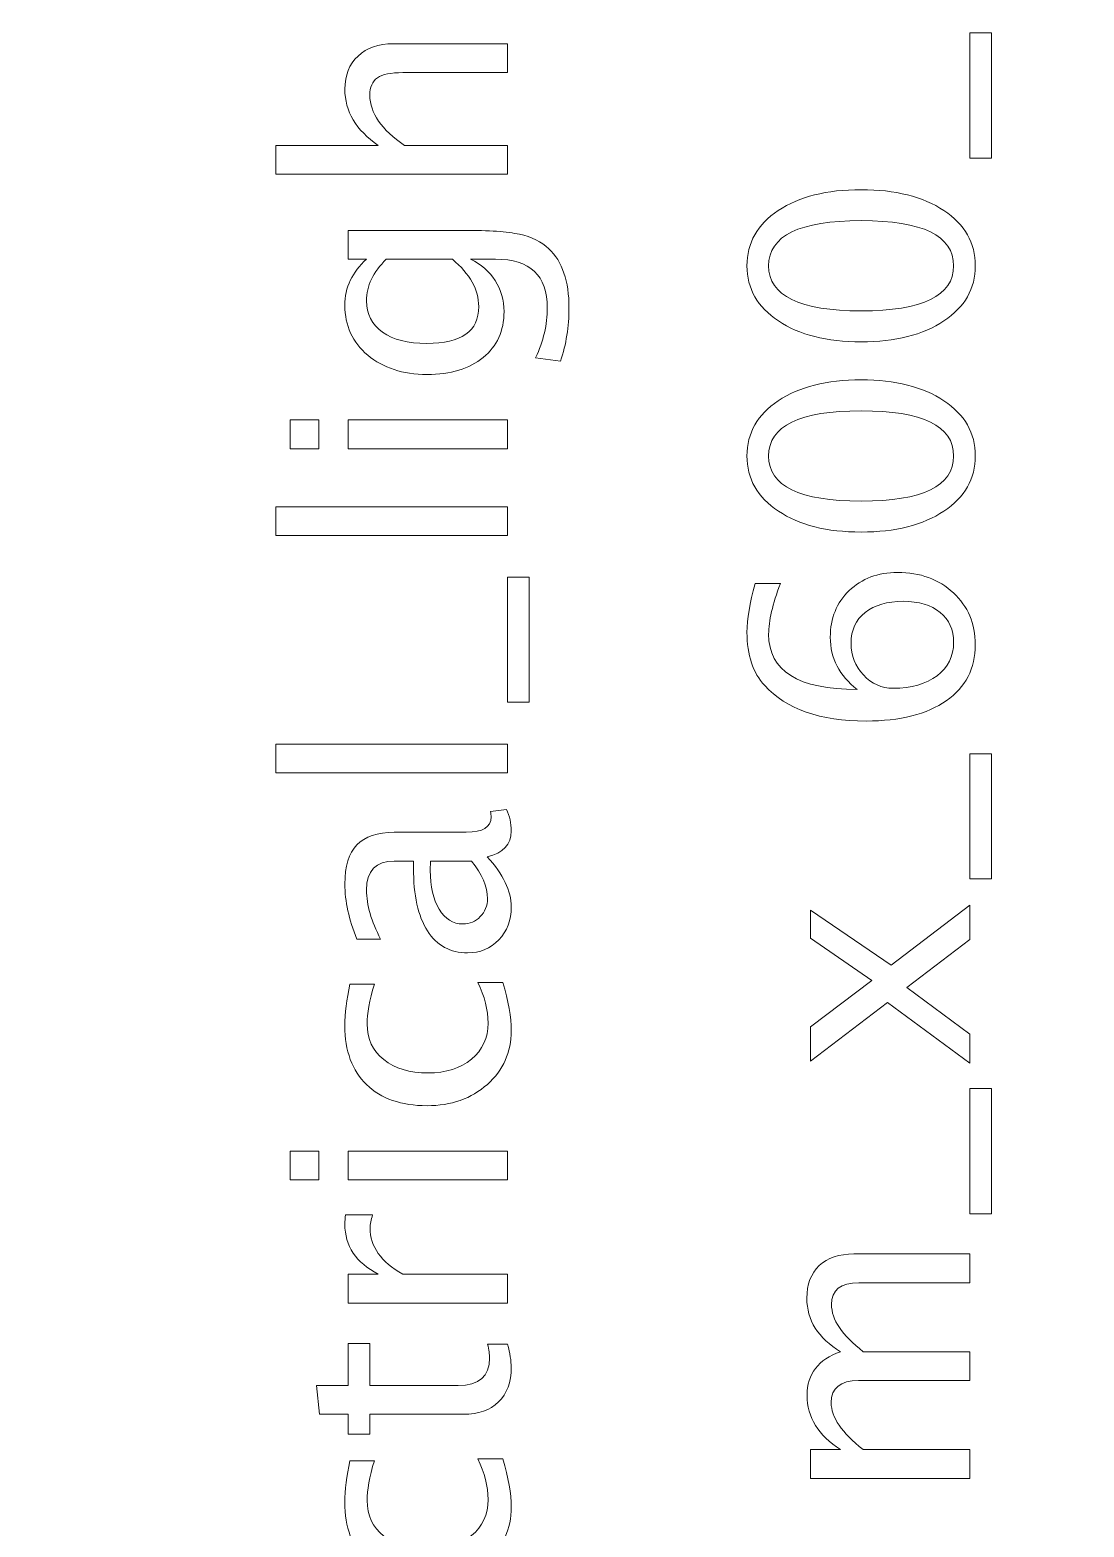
# Model space of a CAD drawing. Header units: centimetres. Extents: x -9.1 to 9.1, y -13.6 to 13.6.
# Drawn here: x -4.6 to -2.375, y -6.108 to -2.947 of the extents above; entities that cross this region are included whole.
import ezdxf

# ---------------------------------------------------------------- set-up
doc = ezdxf.new("R2010")
doc.units = ezdxf.units.CM
doc.header["$MEASUREMENT"] = 0
doc.layers.add('Layer 1', color=7, linetype='Continuous')

msp = doc.modelspace()

# ---------------------------------------------------------------- linework, layer by layer
at = {"layer": 'Layer 1', "lineweight": 53}
msp.add_open_spline([(-9.05, -0.65), (-9.05, -0.65), (-9.05, -13.05), (-9.05, -13.05), (-9.05, -13.05), (-9.05, -13.32614), (-8.82614, -13.55), (-8.55, -13.55), (-8.55, -13.55), (-8.55, -13.55), (-0.65, -13.55), (-0.65, -13.55), (-0.65, -13.55), (-0.37386, -13.55), (-0.15, -13.32614), (-0.15, -13.05), (-0.15, -13.05), (-0.15, -13.05), (-0.15, -0.65), (-0.15, -0.65), (-0.15, -0.65), (-0.15, -0.37386), (-0.37386, -0.15), (-0.65, -0.15), (-0.65, -0.15), (-0.65, -0.15), (-8.55, -0.15), (-8.55, -0.15), (-8.55, -0.15), (-8.82614, -0.15), (-9.05, -0.37386), (-9.05, -0.65)], degree=3, knots=[0, 0, 0, 0, 0.1111111, 0.1111111, 0.1111111, 0.1111111, 0.2222222, 0.2222222, 0.2222222, 0.2222222, 0.3333333, 0.3333333, 0.3333333, 0.3333333, 0.4444444, 0.4444444, 0.4444444, 0.4444444, 0.5555556, 0.5555556, 0.5555556, 0.5555556, 0.6666667, 0.6666667, 0.6666667, 0.6666667, 0.7777778, 0.7777778, 0.7777778, 0.7777778, 1, 1, 1, 1], dxfattribs=at)
at = {"layer": 'Layer 1', "color": 5, "lineweight": 9}
for points, knots in [([(-2.57024, -3.21785), (-2.57024, -3.21785), (-2.61596, -3.21785), (-2.61596, -3.21785), (-2.61596, -3.21785), (-2.61596, -3.21785), (-2.61596, -2.95368), (-2.61596, -2.95368), (-2.61596, -2.95368), (-2.61596, -2.95368), (-2.57024, -2.95368), (-2.57024, -2.95368), (-2.57024, -2.95368), (-2.57024, -2.95368), (-2.57024, -3.21785), (-2.57024, -3.21785)], [0, 0, 0, 0, 0.2, 0.2, 0.2, 0.2, 0.4, 0.4, 0.4, 0.4, 0.6, 0.6, 0.6, 0.6, 1, 1, 1, 1]), ([(-3.59174, -3.25217), (-3.59174, -3.25217), (-4.08133, -3.25217), (-4.08133, -3.25217), (-4.08133, -3.25217), (-4.08133, -3.25217), (-4.08133, -3.19121), (-4.08133, -3.19121), (-4.08133, -3.19121), (-4.08133, -3.19121), (-3.86468, -3.19121), (-3.86468, -3.19121), (-3.86468, -3.19121), (-3.91178, -3.15893), (-3.93528, -3.11935), (-3.93528, -3.07256), (-3.93528, -3.07256), (-3.93528, -3.04314), (-3.92607, -3.01975), (-3.90755, -3.0025), (-3.90755, -3.0025), (-3.88913, -2.98525), (-3.86426, -2.97657), (-3.83315, -2.97657), (-3.83315, -2.97657), (-3.83315, -2.97657), (-3.59174, -2.97657), (-3.59174, -2.97657), (-3.59174, -2.97657), (-3.59174, -2.97657), (-3.59174, -3.03753), (-3.59174, -3.03753), (-3.59174, -3.03753), (-3.59174, -3.03753), (-3.81325, -3.03753), (-3.81325, -3.03753), (-3.81325, -3.03753), (-3.83823, -3.03753), (-3.85601, -3.04123), (-3.86659, -3.04854), (-3.86659, -3.04854), (-3.87728, -3.05594), (-3.88257, -3.06812), (-3.88257, -3.08515), (-3.88257, -3.08515), (-3.88257, -3.12263), (-3.85812, -3.15798), (-3.80923, -3.19121), (-3.80923, -3.19121), (-3.80923, -3.19121), (-3.59174, -3.19121), (-3.59174, -3.19121), (-3.59174, -3.19121), (-3.59174, -3.19121), (-3.59174, -3.25217), (-3.59174, -3.25217)], [0, 0, 0, 0, 0.0666667, 0.0666667, 0.0666667, 0.0666667, 0.1333333, 0.1333333, 0.1333333, 0.1333333, 0.2, 0.2, 0.2, 0.2, 0.2666667, 0.2666667, 0.2666667, 0.2666667, 0.3333333, 0.3333333, 0.3333333, 0.3333333, 0.4, 0.4, 0.4, 0.4, 0.4666667, 0.4666667, 0.4666667, 0.4666667, 0.5333333, 0.5333333, 0.5333333, 0.5333333, 0.6, 0.6, 0.6, 0.6, 0.6666667, 0.6666667, 0.6666667, 0.6666667, 0.7333333, 0.7333333, 0.7333333, 0.7333333, 0.8, 0.8, 0.8, 0.8, 0.8666667, 0.8666667, 0.8666667, 0.8666667, 1, 1, 1, 1]), ([(-2.60453, -3.44539), (-2.60453, -3.49354), (-2.62665, -3.53238), (-2.67078, -3.56181), (-2.67078, -3.56181), (-2.71491, -3.59133), (-2.77312, -3.60604), (-2.84551, -3.60604), (-2.84551, -3.60604), (-2.9179, -3.60604), (-2.97611, -3.59133), (-3.02024, -3.56181), (-3.02024, -3.56181), (-3.06438, -3.53238), (-3.0865, -3.49354), (-3.0865, -3.44539), (-3.0865, -3.44539), (-3.0865, -3.39701), (-3.06448, -3.35817), (-3.02046, -3.32875), (-3.02046, -3.32875), (-2.97643, -3.29944), (-2.91811, -3.28472), (-2.84551, -3.28472), (-2.84551, -3.28472), (-2.77312, -3.28472), (-2.71491, -3.29944), (-2.67078, -3.32875), (-2.67078, -3.32875), (-2.62665, -3.35817), (-2.60453, -3.39701), (-2.60453, -3.44539)], [0, 0, 0, 0, 0.1111111, 0.1111111, 0.1111111, 0.1111111, 0.2222222, 0.2222222, 0.2222222, 0.2222222, 0.3333333, 0.3333333, 0.3333333, 0.3333333, 0.4444444, 0.4444444, 0.4444444, 0.4444444, 0.5555556, 0.5555556, 0.5555556, 0.5555556, 0.6666667, 0.6666667, 0.6666667, 0.6666667, 0.7777778, 0.7777778, 0.7777778, 0.7777778, 1, 1, 1, 1]), ([(-2.65025, -3.4455), (-2.65025, -3.38188), (-2.71534, -3.35013), (-2.84551, -3.35013), (-2.84551, -3.35013), (-2.97569, -3.35013), (-3.04078, -3.38188), (-3.04078, -3.4455), (-3.04078, -3.4455), (-3.04078, -3.50889), (-2.97569, -3.54064), (-2.84551, -3.54064), (-2.84551, -3.54064), (-2.71534, -3.54064), (-2.65025, -3.50889), (-2.65025, -3.4455)], [0, 0, 0, 0, 0.2, 0.2, 0.2, 0.2, 0.4, 0.4, 0.4, 0.4, 0.6, 0.6, 0.6, 0.6, 1, 1, 1, 1]), ([(-3.47998, -3.64682), (-3.47998, -3.64682), (-3.53268, -3.63962), (-3.53268, -3.63962), (-3.53268, -3.63962), (-3.51617, -3.60427), (-3.50792, -3.56924), (-3.50792, -3.53464), (-3.50792, -3.53464), (-3.50792, -3.46594), (-3.54433, -3.43154), (-3.61703, -3.43154), (-3.61703, -3.43154), (-3.61703, -3.43154), (-3.66995, -3.43154), (-3.66995, -3.43154), (-3.66995, -3.43154), (-3.64762, -3.44213), (-3.63037, -3.45716), (-3.61799, -3.47674), (-3.61799, -3.47674), (-3.6056, -3.49632), (-3.59936, -3.51813), (-3.59936, -3.54215), (-3.59936, -3.54215), (-3.59936, -3.5829), (-3.61397, -3.61518), (-3.64318, -3.63899), (-3.64318, -3.63899), (-3.67239, -3.6628), (-3.71197, -3.67476), (-3.76192, -3.67476), (-3.76192, -3.67476), (-3.81304, -3.67476), (-3.85474, -3.66121), (-3.88702, -3.63412), (-3.88702, -3.63412), (-3.91919, -3.60692), (-3.93528, -3.57189), (-3.93528, -3.52882), (-3.93528, -3.52882), (-3.93528, -3.49113), (-3.92004, -3.45864), (-3.88945, -3.43154), (-3.88945, -3.43154), (-3.88945, -3.43154), (-3.92829, -3.43154), (-3.92829, -3.43154), (-3.92829, -3.43154), (-3.92829, -3.43154), (-3.92829, -3.37058), (-3.92829, -3.37058), (-3.92829, -3.37058), (-3.92829, -3.37058), (-3.6836, -3.37058), (-3.6836, -3.37058), (-3.6836, -3.37058), (-3.631, -3.37058), (-3.59206, -3.37334), (-3.56676, -3.37884), (-3.56676, -3.37884), (-3.54147, -3.38424), (-3.52073, -3.39461), (-3.50464, -3.40964), (-3.50464, -3.40964), (-3.47638, -3.43631), (-3.4622, -3.47801), (-3.4622, -3.53464), (-3.4622, -3.53464), (-3.4622, -3.57348), (-3.46813, -3.61084), (-3.47998, -3.64682)], [0, 0, 0, 0, 0.0526316, 0.0526316, 0.0526316, 0.0526316, 0.1052632, 0.1052632, 0.1052632, 0.1052632, 0.1578947, 0.1578947, 0.1578947, 0.1578947, 0.2105263, 0.2105263, 0.2105263, 0.2105263, 0.2631579, 0.2631579, 0.2631579, 0.2631579, 0.3157895, 0.3157895, 0.3157895, 0.3157895, 0.3684211, 0.3684211, 0.3684211, 0.3684211, 0.4210526, 0.4210526, 0.4210526, 0.4210526, 0.4736842, 0.4736842, 0.4736842, 0.4736842, 0.5263158, 0.5263158, 0.5263158, 0.5263158, 0.5789474, 0.5789474, 0.5789474, 0.5789474, 0.6315789, 0.6315789, 0.6315789, 0.6315789, 0.6842105, 0.6842105, 0.6842105, 0.6842105, 0.7368421, 0.7368421, 0.7368421, 0.7368421, 0.7894737, 0.7894737, 0.7894737, 0.7894737, 0.8421053, 0.8421053, 0.8421053, 0.8421053, 0.8947368, 0.8947368, 0.8947368, 0.8947368, 1, 1, 1, 1]), ([(-3.70816, -3.43154), (-3.70816, -3.43154), (-3.84775, -3.43154), (-3.84775, -3.43154), (-3.84775, -3.43154), (-3.87559, -3.45843), (-3.88956, -3.48774), (-3.88956, -3.5194), (-3.88956, -3.5194), (-3.88956, -3.54755), (-3.87834, -3.56956), (-3.85579, -3.58544), (-3.85579, -3.58544), (-3.83336, -3.60142), (-3.80214, -3.60935), (-3.76234, -3.60935), (-3.76234, -3.60935), (-3.68921, -3.60935), (-3.6527, -3.58343), (-3.6527, -3.53146), (-3.6527, -3.53146), (-3.6527, -3.49611), (-3.67122, -3.46277), (-3.70816, -3.43154)], [0, 0, 0, 0, 0.1428571, 0.1428571, 0.1428571, 0.1428571, 0.2857143, 0.2857143, 0.2857143, 0.2857143, 0.4285714, 0.4285714, 0.4285714, 0.4285714, 0.5714286, 0.5714286, 0.5714286, 0.5714286, 0.7142857, 0.7142857, 0.7142857, 0.7142857, 1, 1, 1, 1]), ([(-2.60453, -3.84692), (-2.60453, -3.89507), (-2.62665, -3.93391), (-2.67078, -3.96334), (-2.67078, -3.96334), (-2.71491, -3.99286), (-2.77312, -4.00757), (-2.84551, -4.00757), (-2.84551, -4.00757), (-2.9179, -4.00757), (-2.97611, -3.99286), (-3.02024, -3.96334), (-3.02024, -3.96334), (-3.06438, -3.93391), (-3.0865, -3.89507), (-3.0865, -3.84692), (-3.0865, -3.84692), (-3.0865, -3.79854), (-3.06448, -3.7597), (-3.02046, -3.73028), (-3.02046, -3.73028), (-2.97643, -3.70097), (-2.91811, -3.68625), (-2.84551, -3.68625), (-2.84551, -3.68625), (-2.77312, -3.68625), (-2.71491, -3.70097), (-2.67078, -3.73028), (-2.67078, -3.73028), (-2.62665, -3.7597), (-2.60453, -3.79854), (-2.60453, -3.84692)], [0, 0, 0, 0, 0.1111111, 0.1111111, 0.1111111, 0.1111111, 0.2222222, 0.2222222, 0.2222222, 0.2222222, 0.3333333, 0.3333333, 0.3333333, 0.3333333, 0.4444444, 0.4444444, 0.4444444, 0.4444444, 0.5555556, 0.5555556, 0.5555556, 0.5555556, 0.6666667, 0.6666667, 0.6666667, 0.6666667, 0.7777778, 0.7777778, 0.7777778, 0.7777778, 1, 1, 1, 1]), ([(-2.65025, -3.84703), (-2.65025, -3.78341), (-2.71534, -3.75166), (-2.84551, -3.75166), (-2.84551, -3.75166), (-2.97569, -3.75166), (-3.04078, -3.78341), (-3.04078, -3.84703), (-3.04078, -3.84703), (-3.04078, -3.91042), (-2.97569, -3.94217), (-2.84551, -3.94217), (-2.84551, -3.94217), (-2.71534, -3.94217), (-2.65025, -3.91042), (-2.65025, -3.84703)], [0, 0, 0, 0, 0.2, 0.2, 0.2, 0.2, 0.4, 0.4, 0.4, 0.4, 0.6, 0.6, 0.6, 0.6, 1, 1, 1, 1]), ([(-3.98989, -3.83161), (-3.98989, -3.83161), (-4.05085, -3.83161), (-4.05085, -3.83161), (-4.05085, -3.83161), (-4.05085, -3.83161), (-4.05085, -3.77065), (-4.05085, -3.77065), (-4.05085, -3.77065), (-4.05085, -3.77065), (-3.98989, -3.77065), (-3.98989, -3.77065), (-3.98989, -3.77065), (-3.98989, -3.77065), (-3.98989, -3.83161), (-3.98989, -3.83161)], [0, 0, 0, 0, 0.2, 0.2, 0.2, 0.2, 0.4, 0.4, 0.4, 0.4, 0.6, 0.6, 0.6, 0.6, 1, 1, 1, 1]), ([(-3.59174, -3.83161), (-3.59174, -3.83161), (-3.92829, -3.83161), (-3.92829, -3.83161), (-3.92829, -3.83161), (-3.92829, -3.83161), (-3.92829, -3.77065), (-3.92829, -3.77065), (-3.92829, -3.77065), (-3.92829, -3.77065), (-3.59174, -3.77065), (-3.59174, -3.77065), (-3.59174, -3.77065), (-3.59174, -3.77065), (-3.59174, -3.83161), (-3.59174, -3.83161)], [0, 0, 0, 0, 0.2, 0.2, 0.2, 0.2, 0.4, 0.4, 0.4, 0.4, 0.6, 0.6, 0.6, 0.6, 1, 1, 1, 1]), ([(-3.59174, -4.01513), (-3.59174, -4.01513), (-4.08133, -4.01513), (-4.08133, -4.01513), (-4.08133, -4.01513), (-4.08133, -4.01513), (-4.08133, -3.95417), (-4.08133, -3.95417), (-4.08133, -3.95417), (-4.08133, -3.95417), (-3.59174, -3.95417), (-3.59174, -3.95417), (-3.59174, -3.95417), (-3.59174, -3.95417), (-3.59174, -4.01513), (-3.59174, -4.01513)], [0, 0, 0, 0, 0.2, 0.2, 0.2, 0.2, 0.4, 0.4, 0.4, 0.4, 0.6, 0.6, 0.6, 0.6, 1, 1, 1, 1]), ([(-3.54602, -4.36693), (-3.54602, -4.36693), (-3.59174, -4.36693), (-3.59174, -4.36693), (-3.59174, -4.36693), (-3.59174, -4.36693), (-3.59174, -4.10276), (-3.59174, -4.10276), (-3.59174, -4.10276), (-3.59174, -4.10276), (-3.54602, -4.10276), (-3.54602, -4.10276), (-3.54602, -4.10276), (-3.54602, -4.10276), (-3.54602, -4.36693), (-3.54602, -4.36693)], [0, 0, 0, 0, 0.2, 0.2, 0.2, 0.2, 0.4, 0.4, 0.4, 0.4, 0.6, 0.6, 0.6, 0.6, 1, 1, 1, 1]), ([(-2.85387, -4.3399), (-2.89166, -4.31069), (-2.9106, -4.27397), (-2.9106, -4.22972), (-2.9106, -4.22972), (-2.9106, -4.18961), (-2.89737, -4.1568), (-2.87081, -4.13119), (-2.87081, -4.13119), (-2.84424, -4.10568), (-2.81016, -4.09287), (-2.76857, -4.09287), (-2.76857, -4.09287), (-2.72084, -4.09287), (-2.68158, -4.10716), (-2.65078, -4.13584), (-2.65078, -4.13584), (-2.61998, -4.16452), (-2.60453, -4.20093), (-2.60453, -4.24528), (-2.60453, -4.24528), (-2.60453, -4.29566), (-2.62496, -4.33524), (-2.6657, -4.36371), (-2.6657, -4.36371), (-2.70655, -4.39229), (-2.76307, -4.40657), (-2.83514, -4.40657), (-2.83514, -4.40657), (-2.9323, -4.40657), (-3.00352, -4.3816), (-3.04903, -4.33175), (-3.04903, -4.33175), (-3.07401, -4.30466), (-3.0865, -4.26719), (-3.0865, -4.21945), (-3.0865, -4.21945), (-3.0865, -4.19172), (-3.08078, -4.15733), (-3.06935, -4.11637), (-3.06935, -4.11637), (-3.06935, -4.11637), (-3.01601, -4.11637), (-3.01601, -4.11637), (-3.01601, -4.11637), (-3.03252, -4.15966), (-3.04078, -4.19522), (-3.04078, -4.22316), (-3.04078, -4.22316), (-3.04078, -4.30095), (-2.97844, -4.3399), (-2.85387, -4.3399)], [0, 0, 0, 0, 0.0714286, 0.0714286, 0.0714286, 0.0714286, 0.1428571, 0.1428571, 0.1428571, 0.1428571, 0.2142857, 0.2142857, 0.2142857, 0.2142857, 0.2857143, 0.2857143, 0.2857143, 0.2857143, 0.3571429, 0.3571429, 0.3571429, 0.3571429, 0.4285714, 0.4285714, 0.4285714, 0.4285714, 0.5, 0.5, 0.5, 0.5, 0.5714286, 0.5714286, 0.5714286, 0.5714286, 0.6428571, 0.6428571, 0.6428571, 0.6428571, 0.7142857, 0.7142857, 0.7142857, 0.7142857, 0.7857143, 0.7857143, 0.7857143, 0.7857143, 0.8571429, 0.8571429, 0.8571429, 0.8571429, 1, 1, 1, 1]), ([(-2.75651, -4.15383), (-2.79048, -4.15383), (-2.81736, -4.16167), (-2.83715, -4.17744), (-2.83715, -4.17744), (-2.85694, -4.1932), (-2.86679, -4.21479), (-2.86679, -4.24222), (-2.86679, -4.24222), (-2.86679, -4.26836), (-2.85811, -4.29069), (-2.84064, -4.30931), (-2.84064, -4.30931), (-2.82329, -4.32805), (-2.80233, -4.33736), (-2.77789, -4.33736), (-2.77789, -4.33736), (-2.73936, -4.33736), (-2.70846, -4.32847), (-2.68518, -4.3108), (-2.68518, -4.3108), (-2.66189, -4.29302), (-2.65025, -4.26952), (-2.65025, -4.24031), (-2.65025, -4.24031), (-2.65025, -4.21374), (-2.65978, -4.19268), (-2.67883, -4.17712), (-2.67883, -4.17712), (-2.69788, -4.16156), (-2.7238, -4.15383), (-2.75651, -4.15383)], [0, 0, 0, 0, 0.1111111, 0.1111111, 0.1111111, 0.1111111, 0.2222222, 0.2222222, 0.2222222, 0.2222222, 0.3333333, 0.3333333, 0.3333333, 0.3333333, 0.4444444, 0.4444444, 0.4444444, 0.4444444, 0.5555556, 0.5555556, 0.5555556, 0.5555556, 0.6666667, 0.6666667, 0.6666667, 0.6666667, 0.7777778, 0.7777778, 0.7777778, 0.7777778, 1, 1, 1, 1]), ([(-3.59174, -4.51616), (-3.59174, -4.51616), (-4.08133, -4.51616), (-4.08133, -4.51616), (-4.08133, -4.51616), (-4.08133, -4.51616), (-4.08133, -4.4552), (-4.08133, -4.4552), (-4.08133, -4.4552), (-4.08133, -4.4552), (-3.59174, -4.4552), (-3.59174, -4.4552), (-3.59174, -4.4552), (-3.59174, -4.4552), (-3.59174, -4.51616), (-3.59174, -4.51616)], [0, 0, 0, 0, 0.2, 0.2, 0.2, 0.2, 0.4, 0.4, 0.4, 0.4, 0.6, 0.6, 0.6, 0.6, 1, 1, 1, 1]), ([(-2.57024, -4.73995), (-2.57024, -4.73995), (-2.61596, -4.73995), (-2.61596, -4.73995), (-2.61596, -4.73995), (-2.61596, -4.73995), (-2.61596, -4.47578), (-2.61596, -4.47578), (-2.61596, -4.47578), (-2.61596, -4.47578), (-2.57024, -4.47578), (-2.57024, -4.47578), (-2.57024, -4.47578), (-2.57024, -4.47578), (-2.57024, -4.73995), (-2.57024, -4.73995)], [0, 0, 0, 0, 0.2, 0.2, 0.2, 0.2, 0.4, 0.4, 0.4, 0.4, 0.6, 0.6, 0.6, 0.6, 1, 1, 1, 1]), ([(-3.6346, -4.69332), (-3.60095, -4.72995), (-3.58412, -4.76519), (-3.58412, -4.79906), (-3.58412, -4.79906), (-3.58412, -4.82689), (-3.5928, -4.85007), (-3.61026, -4.86838), (-3.61026, -4.86838), (-3.62772, -4.88679), (-3.64974, -4.896), (-3.6763, -4.896), (-3.6763, -4.896), (-3.71303, -4.896), (-3.74128, -4.88055), (-3.76097, -4.84964), (-3.76097, -4.84964), (-3.78065, -4.81874), (-3.7905, -4.7744), (-3.7905, -4.71661), (-3.7905, -4.71661), (-3.7905, -4.71661), (-3.7905, -4.70231), (-3.7905, -4.70231), (-3.7905, -4.70231), (-3.7905, -4.70231), (-3.83103, -4.70231), (-3.83103, -4.70231), (-3.83103, -4.70231), (-3.87008, -4.70231), (-3.88956, -4.72264), (-3.88956, -4.76339), (-3.88956, -4.76339), (-3.88956, -4.79493), (-3.87961, -4.82943), (-3.85971, -4.86679), (-3.85971, -4.86679), (-3.85971, -4.86679), (-3.90988, -4.86679), (-3.90988, -4.86679), (-3.90988, -4.86679), (-3.92681, -4.82573), (-3.93528, -4.78699), (-3.93528, -4.75069), (-3.93528, -4.75069), (-3.93528, -4.71333), (-3.92681, -4.6857), (-3.90977, -4.66802), (-3.90977, -4.66802), (-3.89273, -4.65024), (-3.86648, -4.64135), (-3.83103, -4.64135), (-3.83103, -4.64135), (-3.83103, -4.64135), (-3.67895, -4.64135), (-3.67895, -4.64135), (-3.67895, -4.64135), (-3.64413, -4.64135), (-3.62667, -4.63067), (-3.62667, -4.60918), (-3.62667, -4.60918), (-3.62667, -4.60654), (-3.62709, -4.60262), (-3.62794, -4.59743), (-3.62794, -4.59743), (-3.62794, -4.59743), (-3.59407, -4.59309), (-3.59407, -4.59309), (-3.59407, -4.59309), (-3.5874, -4.60696), (-3.58412, -4.6222), (-3.58412, -4.63892), (-3.58412, -4.63892), (-3.58412, -4.66739), (-3.60095, -4.68549), (-3.6346, -4.69332)], [0, 0, 0, 0, 0.05, 0.05, 0.05, 0.05, 0.1, 0.1, 0.1, 0.1, 0.15, 0.15, 0.15, 0.15, 0.2, 0.2, 0.2, 0.2, 0.25, 0.25, 0.25, 0.25, 0.3, 0.3, 0.3, 0.3, 0.35, 0.35, 0.35, 0.35, 0.4, 0.4, 0.4, 0.4, 0.45, 0.45, 0.45, 0.45, 0.5, 0.5, 0.5, 0.5, 0.55, 0.55, 0.55, 0.55, 0.6, 0.6, 0.6, 0.6, 0.65, 0.65, 0.65, 0.65, 0.7, 0.7, 0.7, 0.7, 0.75, 0.75, 0.75, 0.75, 0.8, 0.8, 0.8, 0.8, 0.85, 0.85, 0.85, 0.85, 0.9, 0.9, 0.9, 0.9, 1, 1, 1, 1]), ([(-3.66783, -4.70231), (-3.66783, -4.70231), (-3.7543, -4.70231), (-3.7543, -4.70231), (-3.7543, -4.70231), (-3.7543, -4.70231), (-3.75494, -4.7219), (-3.75494, -4.7219), (-3.75494, -4.7219), (-3.75494, -4.75577), (-3.74869, -4.78308), (-3.7362, -4.80392), (-3.7362, -4.80392), (-3.72361, -4.82467), (-3.70699, -4.83504), (-3.68625, -4.83504), (-3.68625, -4.83504), (-3.67175, -4.83504), (-3.65947, -4.82985), (-3.64942, -4.81959), (-3.64942, -4.81959), (-3.63937, -4.80922), (-3.63429, -4.79662), (-3.63429, -4.7817), (-3.63429, -4.7817), (-3.63429, -4.7563), (-3.6455, -4.72984), (-3.66783, -4.70231)], [0, 0, 0, 0, 0.125, 0.125, 0.125, 0.125, 0.25, 0.25, 0.25, 0.25, 0.375, 0.375, 0.375, 0.375, 0.5, 0.5, 0.5, 0.5, 0.625, 0.625, 0.625, 0.625, 0.75, 0.75, 0.75, 0.75, 1, 1, 1, 1]), ([(-2.61596, -5.12878), (-2.61596, -5.12878), (-2.78963, -5.00062), (-2.78963, -5.00062), (-2.78963, -5.00062), (-2.78963, -5.00062), (-2.95251, -5.12497), (-2.95251, -5.12497), (-2.95251, -5.12497), (-2.95251, -5.12497), (-2.95251, -5.05227), (-2.95251, -5.05227), (-2.95251, -5.05227), (-2.95251, -5.05227), (-2.82286, -4.95405), (-2.82286, -4.95405), (-2.82286, -4.95405), (-2.82286, -4.95405), (-2.95251, -4.86514), (-2.95251, -4.86514), (-2.95251, -4.86514), (-2.95251, -4.86514), (-2.95251, -4.80556), (-2.95251, -4.80556), (-2.95251, -4.80556), (-2.95251, -4.80556), (-2.7818, -4.92198), (-2.7818, -4.92198), (-2.7818, -4.92198), (-2.7818, -4.92198), (-2.61596, -4.7954), (-2.61596, -4.7954), (-2.61596, -4.7954), (-2.61596, -4.7954), (-2.61596, -4.86811), (-2.61596, -4.86811), (-2.61596, -4.86811), (-2.61596, -4.86811), (-2.74931, -4.96951), (-2.74931, -4.96951), (-2.74931, -4.96951), (-2.74931, -4.96951), (-2.61596, -5.06761), (-2.61596, -5.06761), (-2.61596, -5.06761), (-2.61596, -5.06761), (-2.61596, -5.12878), (-2.61596, -5.12878)], [0, 0, 0, 0, 0.0769231, 0.0769231, 0.0769231, 0.0769231, 0.1538462, 0.1538462, 0.1538462, 0.1538462, 0.2307692, 0.2307692, 0.2307692, 0.2307692, 0.3076923, 0.3076923, 0.3076923, 0.3076923, 0.3846154, 0.3846154, 0.3846154, 0.3846154, 0.4615385, 0.4615385, 0.4615385, 0.4615385, 0.5384615, 0.5384615, 0.5384615, 0.5384615, 0.6153846, 0.6153846, 0.6153846, 0.6153846, 0.6923077, 0.6923077, 0.6923077, 0.6923077, 0.7692308, 0.7692308, 0.7692308, 0.7692308, 0.8461538, 0.8461538, 0.8461538, 0.8461538, 1, 1, 1, 1]), ([(-3.6019, -4.95833), (-3.59005, -4.99781), (-3.58412, -5.03188), (-3.58412, -5.06057), (-3.58412, -5.06057), (-3.58412, -5.10608), (-3.60095, -5.14376), (-3.6345, -5.17371), (-3.6345, -5.17371), (-3.66815, -5.20366), (-3.71059, -5.21869), (-3.76171, -5.21869), (-3.76171, -5.21869), (-3.81632, -5.21869), (-3.85897, -5.20387), (-3.88945, -5.17424), (-3.88945, -5.17424), (-3.92004, -5.14461), (-3.93528, -5.10323), (-3.93528, -5.0501), (-3.93528, -5.0501), (-3.93528, -5.02395), (-3.93168, -4.99452), (-3.92448, -4.96214), (-3.92448, -4.96214), (-3.92448, -4.96214), (-3.87305, -4.96214), (-3.87305, -4.96214), (-3.87305, -4.96214), (-3.88321, -4.99654), (-3.88829, -5.02458), (-3.88829, -5.04618), (-3.88829, -5.04618), (-3.88829, -5.07751), (-3.87654, -5.10259), (-3.85315, -5.12132), (-3.85315, -5.12132), (-3.82976, -5.14006), (-3.79854, -5.14947), (-3.75959, -5.14947), (-3.75959, -5.14947), (-3.72181, -5.14947), (-3.69133, -5.13974), (-3.66794, -5.12037), (-3.66794, -5.12037), (-3.64466, -5.101), (-3.63302, -5.07571), (-3.63302, -5.04428), (-3.63302, -5.04428), (-3.63302, -5.01643), (-3.64021, -4.98786), (-3.65461, -4.95833), (-3.65461, -4.95833), (-3.65461, -4.95833), (-3.6019, -4.95833), (-3.6019, -4.95833)], [0, 0, 0, 0, 0.0666667, 0.0666667, 0.0666667, 0.0666667, 0.1333333, 0.1333333, 0.1333333, 0.1333333, 0.2, 0.2, 0.2, 0.2, 0.2666667, 0.2666667, 0.2666667, 0.2666667, 0.3333333, 0.3333333, 0.3333333, 0.3333333, 0.4, 0.4, 0.4, 0.4, 0.4666667, 0.4666667, 0.4666667, 0.4666667, 0.5333333, 0.5333333, 0.5333333, 0.5333333, 0.6, 0.6, 0.6, 0.6, 0.6666667, 0.6666667, 0.6666667, 0.6666667, 0.7333333, 0.7333333, 0.7333333, 0.7333333, 0.8, 0.8, 0.8, 0.8, 0.8666667, 0.8666667, 0.8666667, 0.8666667, 1, 1, 1, 1]), ([(-2.57024, -5.44692), (-2.57024, -5.44692), (-2.61596, -5.44692), (-2.61596, -5.44692), (-2.61596, -5.44692), (-2.61596, -5.44692), (-2.61596, -5.18275), (-2.61596, -5.18275), (-2.61596, -5.18275), (-2.61596, -5.18275), (-2.57024, -5.18275), (-2.57024, -5.18275), (-2.57024, -5.18275), (-2.57024, -5.18275), (-2.57024, -5.44692), (-2.57024, -5.44692)], [0, 0, 0, 0, 0.2, 0.2, 0.2, 0.2, 0.4, 0.4, 0.4, 0.4, 0.6, 0.6, 0.6, 0.6, 1, 1, 1, 1]), ([(-3.98989, -5.37554), (-3.98989, -5.37554), (-4.05085, -5.37554), (-4.05085, -5.37554), (-4.05085, -5.37554), (-4.05085, -5.37554), (-4.05085, -5.31458), (-4.05085, -5.31458), (-4.05085, -5.31458), (-4.05085, -5.31458), (-3.98989, -5.31458), (-3.98989, -5.31458), (-3.98989, -5.31458), (-3.98989, -5.31458), (-3.98989, -5.37554), (-3.98989, -5.37554)], [0, 0, 0, 0, 0.2, 0.2, 0.2, 0.2, 0.4, 0.4, 0.4, 0.4, 0.6, 0.6, 0.6, 0.6, 1, 1, 1, 1]), ([(-3.59174, -5.37554), (-3.59174, -5.37554), (-3.92829, -5.37554), (-3.92829, -5.37554), (-3.92829, -5.37554), (-3.92829, -5.37554), (-3.92829, -5.31458), (-3.92829, -5.31458), (-3.92829, -5.31458), (-3.92829, -5.31458), (-3.59174, -5.31458), (-3.59174, -5.31458), (-3.59174, -5.31458), (-3.59174, -5.31458), (-3.59174, -5.37554), (-3.59174, -5.37554)], [0, 0, 0, 0, 0.2, 0.2, 0.2, 0.2, 0.4, 0.4, 0.4, 0.4, 0.6, 0.6, 0.6, 0.6, 1, 1, 1, 1]), ([(-3.59174, -5.63537), (-3.59174, -5.63537), (-3.92829, -5.63537), (-3.92829, -5.63537), (-3.92829, -5.63537), (-3.92829, -5.63537), (-3.92829, -5.57441), (-3.92829, -5.57441), (-3.92829, -5.57441), (-3.92829, -5.57441), (-3.86468, -5.57441), (-3.86468, -5.57441), (-3.86468, -5.57441), (-3.91178, -5.55017), (-3.93528, -5.51504), (-3.93528, -5.46888), (-3.93528, -5.46888), (-3.93528, -5.46264), (-3.93475, -5.45608), (-3.93369, -5.4493), (-3.93369, -5.4493), (-3.93369, -5.4493), (-3.87664, -5.4493), (-3.87664, -5.4493), (-3.87664, -5.4493), (-3.88014, -5.45989), (-3.88194, -5.4692), (-3.88194, -5.47724), (-3.88194, -5.47724), (-3.88194, -5.51599), (-3.85908, -5.54837), (-3.81325, -5.57441), (-3.81325, -5.57441), (-3.81325, -5.57441), (-3.59174, -5.57441), (-3.59174, -5.57441), (-3.59174, -5.57441), (-3.59174, -5.57441), (-3.59174, -5.63537), (-3.59174, -5.63537)], [0, 0, 0, 0, 0.0909091, 0.0909091, 0.0909091, 0.0909091, 0.1818182, 0.1818182, 0.1818182, 0.1818182, 0.2727273, 0.2727273, 0.2727273, 0.2727273, 0.3636364, 0.3636364, 0.3636364, 0.3636364, 0.4545455, 0.4545455, 0.4545455, 0.4545455, 0.5454545, 0.5454545, 0.5454545, 0.5454545, 0.6363636, 0.6363636, 0.6363636, 0.6363636, 0.7272727, 0.7272727, 0.7272727, 0.7272727, 0.8181818, 0.8181818, 0.8181818, 0.8181818, 1, 1, 1, 1]), ([(-2.61596, -6.00552), (-2.61596, -6.00552), (-2.95251, -6.00552), (-2.95251, -6.00552), (-2.95251, -6.00552), (-2.95251, -6.00552), (-2.95251, -5.94456), (-2.95251, -5.94456), (-2.95251, -5.94456), (-2.95251, -5.94456), (-2.8889, -5.94456), (-2.8889, -5.94456), (-2.8889, -5.94456), (-2.936, -5.91482), (-2.9595, -5.87672), (-2.9595, -5.83004), (-2.9595, -5.83004), (-2.9595, -5.78506), (-2.936, -5.75447), (-2.8889, -5.73817), (-2.8889, -5.73817), (-2.93642, -5.70928), (-2.96013, -5.67161), (-2.96013, -5.62536), (-2.96013, -5.62536), (-2.96013, -5.59583), (-2.95145, -5.57286), (-2.93399, -5.55646), (-2.93399, -5.55646), (-2.91653, -5.54005), (-2.89208, -5.5318), (-2.86065, -5.5318), (-2.86065, -5.5318), (-2.86065, -5.5318), (-2.61596, -5.5318), (-2.61596, -5.5318), (-2.61596, -5.5318), (-2.61596, -5.5318), (-2.61596, -5.59276), (-2.61596, -5.59276), (-2.61596, -5.59276), (-2.61596, -5.59276), (-2.85059, -5.59276), (-2.85059, -5.59276), (-2.85059, -5.59276), (-2.8889, -5.59276), (-2.90806, -5.608), (-2.90806, -5.63848), (-2.90806, -5.63848), (-2.90806, -5.67012), (-2.88573, -5.70336), (-2.84096, -5.73817), (-2.84096, -5.73817), (-2.84096, -5.73817), (-2.61596, -5.73817), (-2.61596, -5.73817), (-2.61596, -5.73817), (-2.61596, -5.73817), (-2.61596, -5.79913), (-2.61596, -5.79913), (-2.61596, -5.79913), (-2.61596, -5.79913), (-2.8508, -5.79913), (-2.8508, -5.79913), (-2.8508, -5.79913), (-2.88943, -5.79913), (-2.9087, -5.81459), (-2.9087, -5.8456), (-2.9087, -5.8456), (-2.9087, -5.8764), (-2.88626, -5.90942), (-2.84128, -5.94456), (-2.84128, -5.94456), (-2.84128, -5.94456), (-2.61596, -5.94456), (-2.61596, -5.94456), (-2.61596, -5.94456), (-2.61596, -5.94456), (-2.61596, -6.00552), (-2.61596, -6.00552)], [0, 0, 0, 0, 0.047619, 0.047619, 0.047619, 0.047619, 0.0952381, 0.0952381, 0.0952381, 0.0952381, 0.1428571, 0.1428571, 0.1428571, 0.1428571, 0.1904762, 0.1904762, 0.1904762, 0.1904762, 0.2380952, 0.2380952, 0.2380952, 0.2380952, 0.2857143, 0.2857143, 0.2857143, 0.2857143, 0.3333333, 0.3333333, 0.3333333, 0.3333333, 0.3809524, 0.3809524, 0.3809524, 0.3809524, 0.4285714, 0.4285714, 0.4285714, 0.4285714, 0.4761905, 0.4761905, 0.4761905, 0.4761905, 0.5238095, 0.5238095, 0.5238095, 0.5238095, 0.5714286, 0.5714286, 0.5714286, 0.5714286, 0.6190476, 0.6190476, 0.6190476, 0.6190476, 0.6666667, 0.6666667, 0.6666667, 0.6666667, 0.7142857, 0.7142857, 0.7142857, 0.7142857, 0.7619048, 0.7619048, 0.7619048, 0.7619048, 0.8095238, 0.8095238, 0.8095238, 0.8095238, 0.8571429, 0.8571429, 0.8571429, 0.8571429, 0.9047619, 0.9047619, 0.9047619, 0.9047619, 1, 1, 1, 1]), ([(-3.59185, -5.72236), (-3.58666, -5.7412), (-3.58412, -5.75761), (-3.58412, -5.77147), (-3.58412, -5.77147), (-3.58412, -5.80259), (-3.59301, -5.82682), (-3.61079, -5.84418), (-3.61079, -5.84418), (-3.62857, -5.86164), (-3.65323, -5.87032), (-3.68487, -5.87032), (-3.68487, -5.87032), (-3.68487, -5.87032), (-3.88257, -5.87032), (-3.88257, -5.87032), (-3.88257, -5.87032), (-3.88257, -5.87032), (-3.88257, -5.91244), (-3.88257, -5.91244), (-3.88257, -5.91244), (-3.88257, -5.91244), (-3.92829, -5.91244), (-3.92829, -5.91244), (-3.92829, -5.91244), (-3.92829, -5.91244), (-3.92829, -5.87032), (-3.92829, -5.87032), (-3.92829, -5.87032), (-3.92829, -5.87032), (-3.98914, -5.87032), (-3.98914, -5.87032), (-3.98914, -5.87032), (-3.98914, -5.87032), (-3.99497, -5.80936), (-3.99497, -5.80936), (-3.99497, -5.80936), (-3.99497, -5.80936), (-3.92829, -5.80936), (-3.92829, -5.80936), (-3.92829, -5.80936), (-3.92829, -5.80936), (-3.92829, -5.72109), (-3.92829, -5.72109), (-3.92829, -5.72109), (-3.92829, -5.72109), (-3.88257, -5.72109), (-3.88257, -5.72109), (-3.88257, -5.72109), (-3.88257, -5.72109), (-3.88257, -5.80936), (-3.88257, -5.80936), (-3.88257, -5.80936), (-3.88257, -5.80936), (-3.69588, -5.80936), (-3.69588, -5.80936), (-3.69588, -5.80936), (-3.65185, -5.80936), (-3.62984, -5.7902), (-3.62984, -5.752), (-3.62984, -5.752), (-3.62984, -5.74385), (-3.63122, -5.73401), (-3.63386, -5.72236), (-3.63386, -5.72236), (-3.63386, -5.72236), (-3.59185, -5.72236), (-3.59185, -5.72236)], [0, 0, 0, 0, 0.0555556, 0.0555556, 0.0555556, 0.0555556, 0.1111111, 0.1111111, 0.1111111, 0.1111111, 0.1666667, 0.1666667, 0.1666667, 0.1666667, 0.2222222, 0.2222222, 0.2222222, 0.2222222, 0.2777778, 0.2777778, 0.2777778, 0.2777778, 0.3333333, 0.3333333, 0.3333333, 0.3333333, 0.3888889, 0.3888889, 0.3888889, 0.3888889, 0.4444444, 0.4444444, 0.4444444, 0.4444444, 0.5, 0.5, 0.5, 0.5, 0.5555556, 0.5555556, 0.5555556, 0.5555556, 0.6111111, 0.6111111, 0.6111111, 0.6111111, 0.6666667, 0.6666667, 0.6666667, 0.6666667, 0.7222222, 0.7222222, 0.7222222, 0.7222222, 0.7777778, 0.7777778, 0.7777778, 0.7777778, 0.8333333, 0.8333333, 0.8333333, 0.8333333, 0.8888889, 0.8888889, 0.8888889, 0.8888889, 1, 1, 1, 1]), ([(-3.6019, -5.9644), (-3.59005, -6.00388), (-3.58412, -6.03795), (-3.58412, -6.06664), (-3.58412, -6.06664), (-3.58412, -6.11215), (-3.60095, -6.14983), (-3.6345, -6.17978), (-3.6345, -6.17978), (-3.66815, -6.20973), (-3.71059, -6.22476), (-3.76171, -6.22476), (-3.76171, -6.22476), (-3.81632, -6.22476), (-3.85897, -6.20994), (-3.88945, -6.18031), (-3.88945, -6.18031), (-3.92004, -6.15068), (-3.93528, -6.1093), (-3.93528, -6.05617), (-3.93528, -6.05617), (-3.93528, -6.03002), (-3.93168, -6.00059), (-3.92448, -5.96821), (-3.92448, -5.96821), (-3.92448, -5.96821), (-3.87305, -5.96821), (-3.87305, -5.96821), (-3.87305, -5.96821), (-3.88321, -6.00261), (-3.88829, -6.03065), (-3.88829, -6.05225), (-3.88829, -6.05225), (-3.88829, -6.08358), (-3.87654, -6.10866), (-3.85315, -6.12739), (-3.85315, -6.12739), (-3.82976, -6.14613), (-3.79854, -6.15554), (-3.75959, -6.15554), (-3.75959, -6.15554), (-3.72181, -6.15554), (-3.69133, -6.14581), (-3.66794, -6.12644), (-3.66794, -6.12644), (-3.64466, -6.10707), (-3.63302, -6.08178), (-3.63302, -6.05035), (-3.63302, -6.05035), (-3.63302, -6.0225), (-3.64021, -5.99393), (-3.65461, -5.9644), (-3.65461, -5.9644), (-3.65461, -5.9644), (-3.6019, -5.9644), (-3.6019, -5.9644)], [0, 0, 0, 0, 0.0666667, 0.0666667, 0.0666667, 0.0666667, 0.1333333, 0.1333333, 0.1333333, 0.1333333, 0.2, 0.2, 0.2, 0.2, 0.2666667, 0.2666667, 0.2666667, 0.2666667, 0.3333333, 0.3333333, 0.3333333, 0.3333333, 0.4, 0.4, 0.4, 0.4, 0.4666667, 0.4666667, 0.4666667, 0.4666667, 0.5333333, 0.5333333, 0.5333333, 0.5333333, 0.6, 0.6, 0.6, 0.6, 0.6666667, 0.6666667, 0.6666667, 0.6666667, 0.7333333, 0.7333333, 0.7333333, 0.7333333, 0.8, 0.8, 0.8, 0.8, 0.8666667, 0.8666667, 0.8666667, 0.8666667, 1, 1, 1, 1])]:
    msp.add_open_spline(points, degree=3, knots=knots, dxfattribs=at)

doc.saveas('drawing.dxf')
